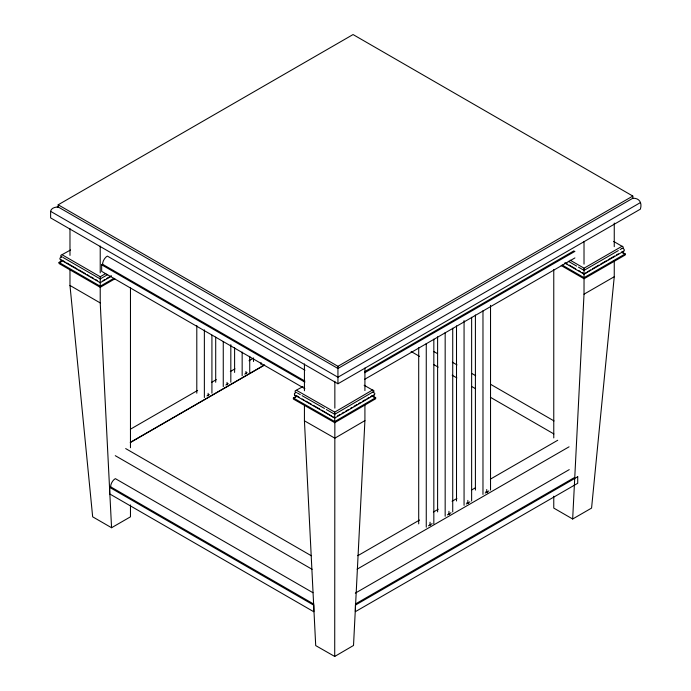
<?xml version="1.0" encoding="UTF-8"?>
<svg xmlns="http://www.w3.org/2000/svg" width="691" height="691" viewBox="0 0 691 691"><rect width="100%" height="100%" fill="white"/><g stroke="black" fill="none" stroke-linecap="round" stroke-linejoin="round"><path stroke-width="1.04" d="M334.729 417.304L334.729 418.064L374.194 395.01L374.885 393.853L374.565 393.032L372.509 392.229L334.72 414.298L326.333 409.513M304.429 405.798L304.429 420.819L315.709 645.601L334.72 656.45L334.85 422.08M430.044 522.232L430.044 524.892L430.648 525.246M448.951 511.314L448.951 513.983L449.711 514.424M467.85 503.065L467.85 500.405M486.749 492.156L486.749 489.487M364.917 404.52L364.917 420.62L353.516 645.472L334.72 656.45M553.767 496.216L553.767 508.084L572.666 519.001L584.016 294.185L584.05 273.653L582.193 272.582M614.256 260.619L614.256 276.728L591.574 508.084L572.666 519.001M50.624 211.342C51.091 207.939 55.306 207.024 58.182 206.98L337.942 368.493L632.818 198.248C639.296 197.963 642.354 202.688 640.376 209.157L337.942 383.773L50.624 217.89L50.624 211.342L337.942 377.226L640.376 202.61M564.668 262.951L584.05 274.146L623.705 251.248C625.381 250.151 623.55 248.173 622.03 248.449L620.181 249.52M321.678 410.126L334.729 418.038L294.461 394.958L294.461 393.326L296.517 392.497L295.152 391.952L295.152 390.864L302.978 386.545M297.078 395.788L293.355 397.964L293.355 399.053L334.738 422.676L375.679 398.759L375.679 397.671L372 395.572M296.517 390.311L334.72 412.112L372.509 390.044L373.304 390.182L374.099 391.132L372.509 392.229M337.484 415.956L340.248 414.341M342.097 413.261L343.937 412.19M345.785 411.11L348.549 409.495M350.389 408.416L352.237 407.345M354.077 406.265L356.841 404.65M358.689 403.57L360.529 402.499M362.369 401.419L365.142 399.804M366.981 398.733L368.83 397.653M370.67 396.574L374.194 395.01M364.917 420.62L334.85 438.18L304.429 420.819M57.198 207.015L58.182 206.98L58.182 204.795L353.058 34.55L632.818 196.063L632.818 198.248M111.286 276.305L100.221 282.697L60.523 259.781C58.847 258.684 60.687 256.707 62.207 256.983L60.834 256.439L60.834 255.35L70.542 249.987M62.691 260.334L59.037 262.442L59.037 263.53L100.221 287.309L114.844 278.862M304.878 388.688L101.663 271.364L101.663 264.817L102.605 264.273A6.685 3.861 -60 0 1 107.33 256.085L304.956 370.186M62.207 254.806L100.221 276.754L105.775 273.541M107.632 274.655L100.221 278.931L63.131 257.518M102.994 280.606L104.851 279.535M106.699 278.464L111.337 275.787M113.937 278.3L100.221 286.221L59.037 262.442C60.955 262.83 63.848 259.92 60.523 259.781M130.4 429.223L197.635 390.415M211.636 382.33L216.309 379.627M230.31 371.542L234.983 368.847M248.985 360.762L253.657 358.068M206.972 395.934L209.356 394.552M225.871 385.017L228.263 383.643M244.778 374.107L247.162 372.725M130.539 442.24L264.066 365.15M130.219 442.629L264.636 365.029M109.67 487.362L313.818 605.221L313.818 611.768L109.67 493.91L109.67 487.362L110.62 486.81A6.685 3.861 -60 0 1 115.345 478.63L312.963 592.723M58.182 204.795L337.942 366.308L632.818 196.063M364.71 371.646L573.971 250.824M364.718 372.725L574.921 251.369M364.718 379.273L574.921 257.924M69.981 269.36L69.981 285.461L92.663 516.825L111.562 527.734L130.469 516.825L130.469 504.948M570.144 260.17L584.05 268.194L622.03 246.272L622.824 246.411L623.403 247.905L622.03 248.449M618.324 250.591L584.05 270.38L578.488 267.167M590.537 269.905L584.05 274.146M592.386 268.842L598.872 265.094M600.721 264.022L606.283 260.818M608.132 259.747L614.619 256.007M616.476 254.936L618.324 253.865M584.016 294.185L614.256 276.728M357.791 555.702L419.532 520.047M433.395 512.048L438.206 509.267M452.069 501.269L456.881 498.487M471.668 489.954L475.555 487.708M490.342 479.174L557.723 440.262M428.472 525.799L432.151 523.683M447.379 514.89L451.05 512.765M466.278 503.972L469.949 501.856M485.177 493.063L488.857 490.938M357.109 569.185L569.064 446.818M355.312 593.137L569.246 469.63M355.373 604.02L573.971 477.818M623.705 251.248L622.03 251.723M294.841 395.295C298.166 395.425 295.264 398.344 293.355 397.964L334.738 421.579L375.679 397.671L373.442 397.04L372.509 395.502M364.131 385.258L372.509 390.044M297.45 393.032L300.248 394.621M302.114 395.684L324.468 408.45M297.45 396.306L299.315 397.368M302.114 398.957L303.971 400.029M305.837 401.091L311.425 404.278M313.291 405.341L319.812 409.063M613.686 241.453L622.03 246.272M622.453 252.327L625.2 253.908L625.2 254.996L584.05 278.758L561.17 265.543M568.287 261.276L576.631 266.095M565.506 262.943L567.363 264.014M569.211 265.085L575.707 268.834M578.488 270.44L580.345 271.511M562.085 264.981L584.05 277.661L625.2 253.908L623.265 253.459L622.055 252.008M433.698 351.46L437.429 353.611M452.355 362.231L457.019 364.926M471.944 373.546L475.676 375.697M490.601 384.317L554.035 420.94M411.128 351.52L419.523 356.366M433.507 364.451L438.172 367.137M452.164 375.213L456.872 377.934M471.746 386.519L475.529 388.705M490.403 397.29L553.888 433.948M102.605 264.273L304.886 381.061M101.663 264.817L304.878 382.14M485.903 491.664L487.734 492.726M63.131 260.792L64.989 261.863M66.837 262.934L77.038 268.825M78.895 269.896L85.382 273.645M87.239 274.716L89.087 275.787M90.944 276.858L93.726 278.464M95.583 279.527L97.44 280.598M466.995 502.582L468.61 503.506M69.981 285.461L100.221 302.926L111.562 527.734M125.676 448.58L311.313 555.754M115.267 455.671L312.099 569.306M110.62 486.81L313.835 604.133M334.72 412.112L334.738 422.676M584.05 268.194L584.05 273.386M100.221 276.754L100.221 302.926M614.256 223.055L614.256 246.67M584.016 241.591L584.016 264.126M553.767 269.533L553.767 437.921M490.532 305.318L490.532 490.074M482.974 310.751L482.974 494.445M475.408 314.984L475.408 490.074M471.633 317.299L471.633 500.992M464.067 320.598L464.067 505.354M456.509 325.893L456.509 500.992M452.726 328.216L452.726 511.901M445.168 332.578L445.168 516.272M437.602 336.811L437.602 511.901M433.827 339.126L433.827 523.89M426.261 343.496L426.261 527.181M418.703 347.72L418.703 523.89M364.917 368.027L364.917 390.562M337.942 366.308L337.942 383.773M334.85 381.294L334.85 408.131M304.429 363.932L304.429 390.769M261.068 362.654L261.068 364.805M253.502 358.292L253.502 361.514M249.727 356.314L249.727 372.423M245.944 371.447L245.944 373.434M242.161 352.082L242.161 375.714M234.603 347.72L234.603 372.423M230.82 344.671L230.82 382.261M227.045 382.356L227.045 384.343M223.262 341.518L223.262 386.632M215.704 337.148L215.704 382.261M211.921 335.17L211.921 393.179M208.138 393.274L208.138 395.261M204.363 329.866L204.363 397.541M196.797 325.504L196.797 393.179M130.469 287.983L130.469 447.742M100.221 246.031L100.221 272.867M69.981 228.574L69.981 255.402M577.719 476.738L355.381 605.109L355.381 611.656L577.719 483.285L577.719 476.738"/></g></svg>
